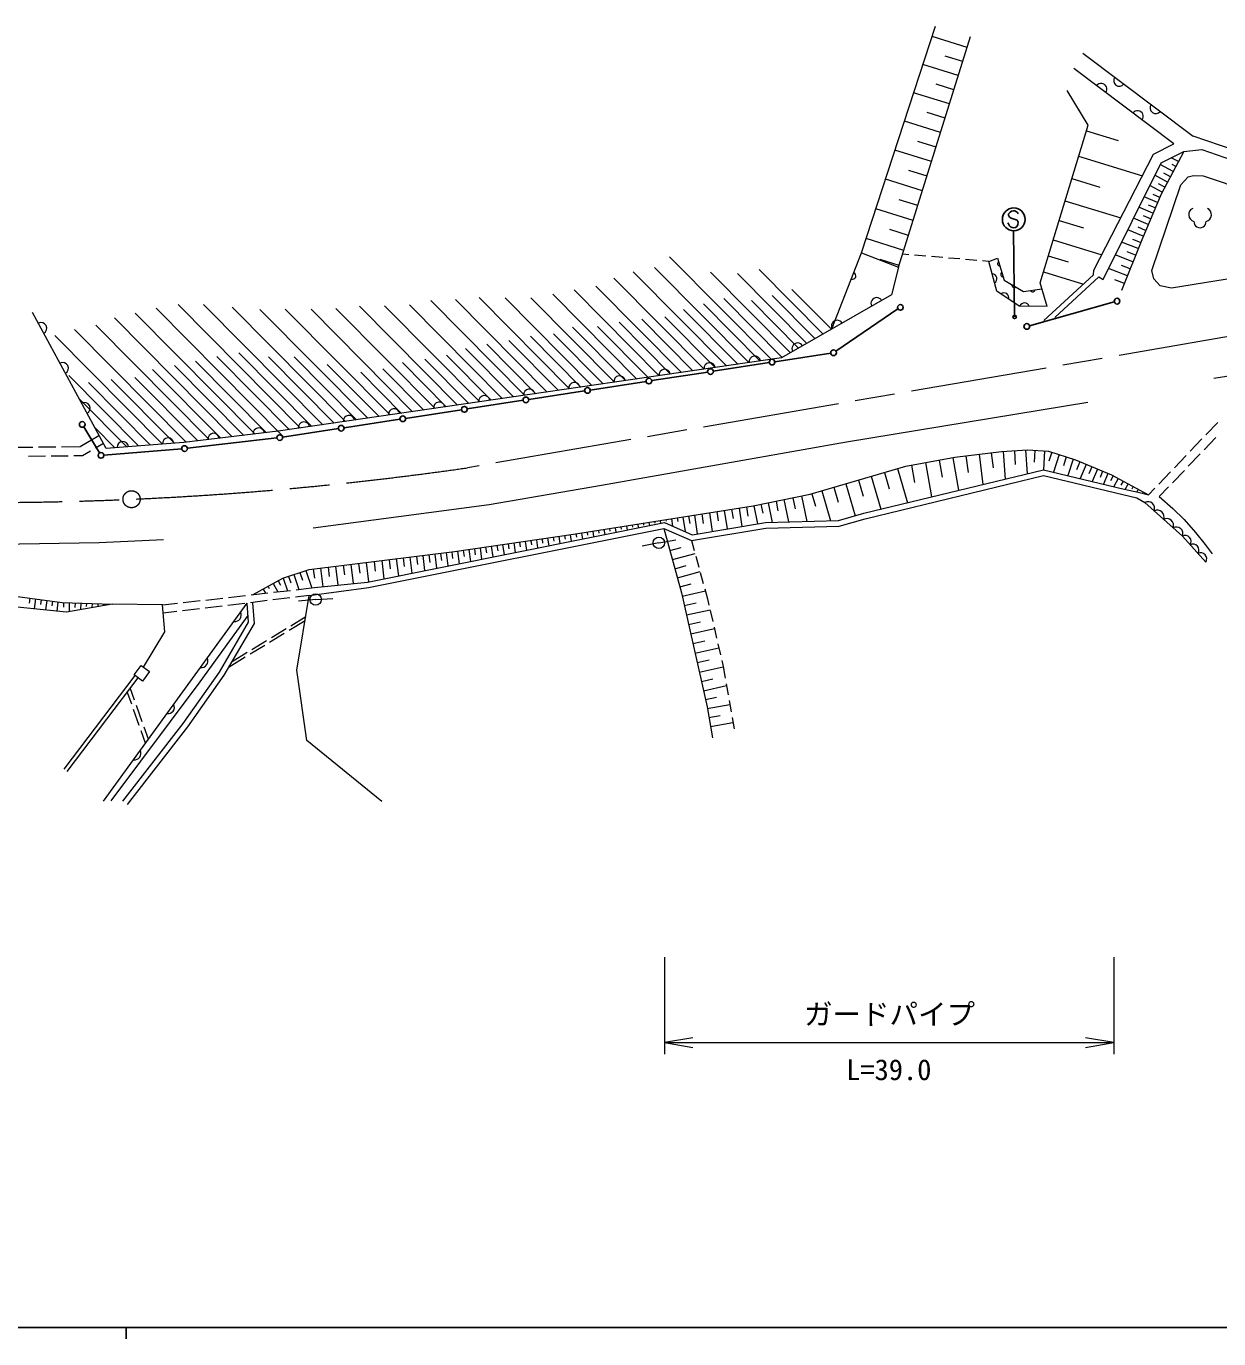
# Model space of a CAD drawing. Units: millimetres, scale not verified. Extents: x 40000 to 680000, y 20000 to 380000.
# Drawn here: x 259214 to 363900, y 204000 to 319250 of the extents above; entities that cross this region are included whole.
import ezdxf
from ezdxf.enums import TextEntityAlignment as Align

# ---------------------------------------------------------------- set-up
doc = ezdxf.new("R2010")
doc.units = ezdxf.units.MM
doc.header["$LTSCALE"] = 1000
doc.linetypes.add('CHAIN', pattern=[18.5, 12, -1.5, 3.5, -1.5])
for name, color, linetype, lineweight in [('M-BMK', 2, 'CHAIN', 13), ('M-STR-HTXT', 7, 'Continuous', 13), ('M-STR-STRC', 7, 'Continuous', 25), ('M-TTL-BAND', 7, 'Continuous', 25), ('M-WORK', 1, 'Continuous', 13)]:
    doc.layers.add(name, color=color, linetype=linetype, lineweight=lineweight)
doc.styles.add('ＭＳ ゴシック', font='')
doc.styles.get('ＭＳ ゴシック').set_extended_font_data('MS Gothic')

# ---------------------------------------------------------------- blocks, each defined once
blk = doc.blocks.new('open_arrow')
at = {"color": 0, "linetype": 'Continuous', "lineweight": -2}
blk.add_lwpolyline([(7.5, 1.25), (0, 0), (7.5, -1.25)], dxfattribs=at)

msp = doc.modelspace()

# ---------------------------------------------------------------- linework, layer by layer
at = {"layer": 'M-BMK'}
msp.add_line((366970, 292381), (297940, 280477), dxfattribs=at)
msp.add_circle((268458, 277717), 750, dxfattribs=at)
msp.add_arc((255274, 577427), 300000, 265.53145, 278.1764, dxfattribs=at)
at = {"layer": 'M-STR-HTXT'}
for p, q in [((315246, 237500), (315246, 229000)), ((354688, 237500), (354688, 229000)), ((315246, 230000), (354688, 230000))]:
    msp.add_line(p, q, dxfattribs=at)
at = {"layer": 'M-STR-STRC'}
for p, q in [((345434, 301890), (345395, 302000)), ((345448, 302779), (345432, 302665)), ((345432, 302665), (345518, 302483)), ((345576, 302918), (345448, 302779)), ((345518, 302483), (345669, 302410)), ((345708, 303010), (345576, 302918)), ((345669, 302410), (346201, 302221)), ((345874, 303044), (345708, 303010)), ((345989, 303028), (345874, 303044)), ((346134, 302955), (345989, 303028)), ((346244, 302881), (346134, 302955)), ((346201, 302221), (346281, 302049)), ((346278, 302769), (346244, 302881)), ((346281, 302049), (346251, 301821)), ((345518, 301713), (345434, 301890)), ((345622, 301639), (345518, 301713)), ((345768, 301564), (345622, 301639)), ((345888, 301547), (345768, 301564)), ((346056, 301576), (345888, 301547)), ((345982, 293727), (345893, 301293)), ((346180, 301672), (346056, 301576)), ((346251, 301821), (346180, 301672)), ((347285, 292956), (354731, 295042)), ((330293, 290724), (335743, 294424)), ((324931, 289793), (329840, 290545)), ((319529, 288964), (324437, 289717)), ((314127, 288135), (319035, 288888)), ((303322, 286478), (308230, 287231)), ((308724, 287306), (313633, 288059)), ((297920, 285649), (302828, 286402)), ((287115, 283992), (292023, 284744)), ((292517, 284820), (297426, 285573)), ((264262, 284076), (265646, 281783)), ((281713, 283163), (286621, 283916)), ((273364, 282192), (281217, 283096)), ((266024, 281589), (272867, 282143))]:
    msp.add_line(p, q, dxfattribs=at)
for centre, radius in [((345905, 302292), 1000), ((354972, 295109), 250), ((335950, 294565), 250), ((345982, 293727), 150), ((347044, 292889), 250), ((330087, 290583), 250), ((324684, 289755), 250), ((313880, 288097), 250), ((319282, 288926), 250), ((308477, 287269), 250), ((297673, 285611), 250), ((303075, 286440), 250), ((292270, 284782), 250), ((264133, 284290), 250), ((286868, 283954), 250), ((273116, 282163), 250), ((281466, 283125), 250), ((265775, 281569), 250)]:
    msp.add_circle(centre, radius, dxfattribs=at)
at = {"layer": 'M-TTL-BAND'}
for p, q in [((40000, 205000), (579000, 205000)), ((268000, 205000), (268000, 204000))]:
    msp.add_line(p, q, dxfattribs=at)
at = {"layer": 'M-WORK'}
for p, q in [((332534, 299368), (339023, 319250)), ((335797, 298081), (342103, 318343)), ((341806, 317388), (338728, 318346)), ((341039, 314925), (337927, 315894)), ((341423, 316157), (339884, 316636)), ((351980, 316885), (361656, 309604)), ((359966, 308922), (351182, 315548)), ((340652, 313681), (339096, 314165)), ((352428, 310572), (350599, 313621)), ((340265, 312436), (337118, 313415)), ((339873, 311177), (338300, 311667)), ((339481, 309919), (336300, 310909)), ((348215, 296724), (352428, 310572)), ((352277, 310076), (355080, 309223)), ((339085, 308646), (337495, 309141)), ((358168, 308015), (359966, 308922)), ((370527, 306573), (361656, 309604)), ((338689, 307374), (335473, 308375)), ((351595, 307834), (357200, 306129)), ((352941, 297830), (358168, 308015)), ((358837, 307263), (360839, 308253)), ((360839, 308253), (358848, 304515)), ((360839, 308253), (362428, 308431)), ((362428, 308431), (370209, 305726)), ((338289, 306087), (336681, 306588)), ((353750, 297019), (358837, 307263)), ((359899, 306488), (358755, 307097)), ((360369, 307371), (359736, 307708)), ((360134, 306929), (359817, 307098)), ((337889, 304801), (334637, 305813)), ((350999, 305875), (353447, 305130)), ((359411, 305573), (358294, 306168)), ((359173, 305126), (358614, 305424)), ((359655, 306031), (359083, 306335)), ((360576, 305325), (361217, 306013)), ((361217, 306013), (361696, 306159)), ((361696, 306159), (362541, 306120)), ((362541, 306120), (369014, 303946)), ((358848, 304515), (357136, 300504)), ((358528, 303766), (357351, 304269)), ((358935, 304679), (357843, 305261)), ((358027, 297804), (360576, 305325)), ((358724, 304226), (358155, 304469)), ((337079, 302200), (333792, 303223)), ((337484, 303500), (335858, 304006)), ((350403, 303917), (355300, 302427)), ((358126, 302824), (356894, 303350)), ((358327, 303295), (357738, 303547)), ((349882, 302205), (352021, 301554)), ((357705, 301839), (356417, 302389)), ((357916, 302332), (357300, 302594)), ((336670, 300885), (335026, 301396)), ((357265, 300808), (355918, 301384)), ((357485, 301324), (356841, 301599)), ((336261, 299570), (332937, 300604)), ((349362, 300494), (353640, 299192)), ((357136, 300504), (355377, 296048)), ((356827, 299721), (355377, 300294)), ((357042, 300267), (356360, 300536)), ((315697, 299005), (324624, 289999)), ((329946, 292668), (332534, 299368)), ((332534, 299368), (335797, 298081)), ((335847, 298241), (334185, 298758)), ((336694, 299184), (336154, 299229)), ((338189, 299060), (337192, 299143)), ((339683, 298937), (338687, 299019)), ((341178, 298813), (340182, 298895)), ((342673, 298689), (341677, 298771)), ((343711, 298603), (343172, 298648)), ((343711, 298603), (344486, 298889)), ((348934, 299088), (350692, 298553)), ((356369, 298561), (354820, 299173)), ((356598, 299141), (355873, 299428)), ((312489, 297696), (320687, 289425)), ((314374, 298067), (322655, 289712)), ((319290, 297653), (326302, 290578)), ((321658, 297537), (327739, 291402)), ((323551, 297900), (329175, 292226)), ((348506, 297681), (352022, 296611)), ((348534, 293416), (352920, 297434)), ((352920, 297434), (352941, 297830)), ((355880, 297322), (354225, 297975)), ((356124, 297942), (355350, 298248)), ((358199, 297069), (358027, 297804)), ((367143, 297444), (359763, 296240)), ((309230, 296439), (316751, 288850)), ((310796, 297131), (318719, 289137)), ((348850, 294645), (348215, 296724)), ((349497, 293688), (353375, 297238)), ((353375, 297238), (353750, 297019)), ((355618, 296661), (354791, 296987)), ((358746, 296459), (358199, 297069)), ((359763, 296240), (358746, 296459)), ((294726, 295162), (302975, 286839)), ((296896, 295245), (304943, 287126)), ((298965, 295430), (306911, 287414)), ((301253, 295395), (308879, 287701)), ((303506, 295395), (310847, 287988)), ((305442, 295714), (312815, 288275)), ((307310, 296103), (314783, 288563)), ((320457, 295339), (325584, 290167)), ((322876, 295171), (327020, 290990)), ((324692, 295612), (328457, 291814)), ((326425, 296137), (329893, 292637)), ((266231, 282184), (259761, 294120)), ((268786, 294059), (279310, 283441)), ((270605, 294496), (281743, 283259)), ((272542, 294815), (283295, 283966)), ((274783, 294826), (285263, 284254)), ((277292, 294569), (287231, 284541)), ((279730, 294382), (289199, 284828)), ((281958, 294406), (291167, 285115)), ((284222, 294395), (293135, 285403)), ((286394, 294477), (295103, 285690)), ((288459, 294666), (297071, 285977)), ((290664, 294714), (299039, 286264)), ((292846, 294786), (301007, 286552)), ((316910, 294372), (321671, 289568)), ((318654, 294885), (323639, 289855)), ((265332, 292998), (275277, 282964)), ((266953, 293635), (277293, 283203)), ((307170, 292835), (311831, 288132)), ((309371, 292887), (313799, 288419)), ((311257, 293257), (315767, 288706)), ((313244, 293525), (317735, 288994)), ((315285, 293739), (319703, 289281)), ((261724, 292092), (271173, 282559)), ((263453, 292621), (273260, 282726)), ((301593, 291643), (305927, 287270)), ((303469, 292023), (307895, 287557)), ((305513, 292233), (309863, 287845)), ((277872, 290574), (284279, 284110)), ((297767, 290957), (301991, 286695)), ((299635, 291346), (303959, 286983)), ((272225, 289453), (278302, 283322)), ((274079, 289855), (280318, 283560)), ((275946, 290244), (282311, 283823)), ((280474, 290221), (286247, 284397)), ((282726, 290222), (288215, 284684)), ((285642, 289553), (290183, 284972)), ((292237, 289718), (296087, 285834)), ((294195, 290015), (298055, 286121)), ((296110, 290356), (300023, 286408)), ((363461, 288351), (376189, 290383)), ((262964, 288569), (269078, 282400)), ((266681, 288227), (272221, 282638)), ((268759, 288404), (274268, 282845)), ((270299, 289123), (276285, 283084)), ((288572, 288870), (292151, 285259)), ((290532, 289165), (294119, 285546)), ((264680, 287974), (270126, 282479)), ((263896, 286491), (268030, 282320)), ((331231, 282744), (352410, 286227)), ((265256, 283983), (266983, 282241)), ((362771, 283380), (363807, 284464)), ((263935, 282351), (265584, 283320)), ((265289, 282219), (265989, 282630)), ((309700, 278944), (331231, 282744)), ((361390, 281934), (362426, 283018)), ((362614, 282055), (363653, 283138)), ((258301, 282285), (259801, 282303)), ((259403, 281498), (260903, 281516)), ((260301, 282309), (261801, 282326)), ((261402, 281522), (262902, 281539)), ((262301, 282332), (263935, 282351)), ((263402, 281545), (264157, 281554)), ((264157, 281554), (264857, 281965)), ((336436, 280631), (340745, 281397)), ((340558, 281364), (341067, 278501)), ((340745, 281397), (344843, 281914)), ((341711, 281519), (341893, 280076)), ((342865, 281664), (343199, 279017)), ((343923, 281798), (344090, 280474)), ((344843, 281914), (347103, 282067)), ((344983, 281923), (345148, 279490)), ((345956, 281989), (346039, 280773)), ((346929, 282055), (347072, 279956)), ((347103, 282067), (348941, 281952)), ((347769, 282025), (347704, 280975)), ((348609, 281973), (348505, 280303)), ((348941, 281952), (351316, 281167)), ((349261, 281846), (348998, 281052)), ((349896, 281636), (349386, 280094)), ((350513, 281432), (350258, 280661)), ((351129, 281229), (350655, 279793)), ((360008, 280488), (361044, 281572)), ((361229, 280612), (362268, 281695)), ((328019, 278151), (336436, 280631)), ((332734, 276481), (348506, 280304)), ((334550, 280075), (334976, 278632)), ((335705, 280415), (336589, 277416)), ((336917, 280716), (337191, 279177)), ((338149, 280935), (338684, 277923)), ((339354, 281149), (339621, 279644)), ((348506, 280304), (355589, 278611)), ((351316, 281167), (354476, 279846)), ((351693, 281009), (351401, 280312)), ((352251, 280776), (351733, 279536)), ((352747, 280568), (352488, 279948)), ((353243, 280361), (352792, 279284)), ((353704, 280168), (353479, 279629)), ((358627, 279041), (359663, 280126)), ((359844, 279170), (360883, 280252)), ((299849, 277255), (309700, 278944)), ((331149, 279073), (331977, 276265)), ((332272, 279404), (332686, 278000)), ((332861, 275998), (348507, 279790)), ((333396, 279735), (334246, 276848)), ((348507, 279790), (355478, 278123)), ((354165, 279975), (353778, 279049)), ((354620, 279768), (354384, 279326)), ((354476, 279846), (357734, 278107)), ((355061, 279533), (354688, 278833)), ((355503, 279298), (355316, 278948)), ((355944, 279063), (355693, 278593)), ((323021, 277136), (328019, 278151)), ((326502, 277843), (326701, 276864)), ((327285, 278002), (327738, 275771)), ((328174, 278196), (328496, 277104)), ((329047, 278454), (329822, 275826)), ((330098, 278763), (330485, 277450)), ((355478, 278123), (356723, 277855)), ((355589, 278611), (356828, 278344)), ((356385, 278827), (356260, 278593)), ((356826, 278592), (356699, 278354)), ((356723, 277855), (357402, 277418)), ((356828, 278344), (357734, 278107)), ((357267, 278357), (357204, 278238)), ((357734, 278107), (358281, 278680)), ((358667, 277943), (359498, 278809)), ((358667, 277943), (359867, 276909)), ((284410, 275212), (299849, 277255)), ((307251, 274637), (323021, 277136)), ((319834, 276631), (319964, 275814)), ((320488, 276734), (320745, 275112)), ((321137, 276837), (321265, 276026)), ((321786, 276940), (322041, 275329)), ((322430, 277042), (322558, 276236)), ((323074, 277147), (323397, 275556)), ((323711, 277276), (323872, 276480)), ((324347, 277405), (324695, 275689)), ((325033, 277544), (325208, 276686)), ((325720, 277684), (326117, 275727)), ((359867, 276909), (360862, 275926)), ((289170, 270444), (315246, 275668)), ((312400, 275453), (312428, 275270)), ((312893, 275531), (312945, 275207)), ((313387, 275609), (313413, 275447)), ((313881, 275687), (313926, 275403)), ((314375, 275766), (314397, 275624)), ((314869, 275844), (314907, 275600)), ((315246, 275668), (317688, 274600)), ((315363, 275922), (315382, 275800)), ((315856, 276000), (315958, 275356)), ((316350, 276079), (316401, 275757)), ((316844, 276157), (317046, 274881)), ((317354, 276238), (317456, 275600)), ((317688, 274600), (324100, 275673)), ((317865, 276319), (318126, 274674)), ((318523, 276423), (318653, 275600)), ((319181, 276527), (319440, 274893)), ((324100, 275673), (330506, 275845)), ((330506, 275845), (332734, 276481)), ((330582, 275347), (332861, 275998)), ((360862, 275926), (361858, 274789)), ((289269, 269954), (315190, 275147)), ((296795, 273114), (307251, 274637)), ((304988, 274307), (305086, 273632)), ((305482, 274379), (305532, 274042)), ((305977, 274451), (306068, 273829)), ((306472, 274523), (306517, 274212)), ((306967, 274595), (307050, 274026)), ((307461, 274670), (307506, 274386)), ((307955, 274748), (308038, 274224)), ((308449, 274826), (308490, 274564)), ((308943, 274905), (309019, 274420)), ((309436, 274983), (309475, 274741)), ((309930, 275061), (310001, 274617)), ((310424, 275139), (310459, 274917)), ((310918, 275218), (310982, 274814)), ((311412, 275296), (311444, 275094)), ((311906, 275374), (311963, 275010)), ((315190, 275147), (317624, 274083)), ((315190, 275147), (316737, 269485)), ((317624, 274083), (324148, 275174)), ((324148, 275174), (330582, 275347)), ((361858, 274789), (362714, 273755)), ((256845, 273780), (265617, 273920)), ((265617, 273920), (271270, 274178)), ((297071, 273154), (297231, 272059)), ((297566, 273226), (297646, 272679)), ((298061, 273298), (298213, 272255)), ((298555, 273371), (298631, 272849)), ((299050, 273443), (299194, 272452)), ((299545, 273515), (299617, 273019)), ((300040, 273587), (300176, 272649)), ((300535, 273659), (300603, 273190)), ((301029, 273731), (301158, 272846)), ((301524, 273803), (301589, 273360)), ((302019, 273875), (302140, 273042)), ((302514, 273947), (302574, 273531)), ((303009, 274019), (303122, 273239)), ((303503, 274091), (303560, 273701)), ((303998, 274163), (304104, 273436)), ((304493, 274235), (304546, 273871)), ((314753, 273891), (313280, 273604)), ((314753, 273891), (316229, 274154)), ((315718, 273212), (316716, 273485)), ((317624, 274083), (317861, 273213)), ((362714, 273755), (363326, 272913)), ((284040, 271544), (296795, 273114)), ((287712, 271996), (287920, 270307)), ((288388, 272079), (288492, 271235)), ((289064, 272162), (289273, 270464)), ((289743, 272246), (289847, 271397)), ((290422, 272330), (290618, 270734)), ((291060, 272408), (291158, 271610)), ((291698, 272487), (291883, 270987)), ((292298, 272561), (292390, 271811)), ((292898, 272634), (293071, 271225)), ((293461, 272704), (293548, 271999)), ((294025, 272773), (294188, 271449)), ((294554, 272838), (294636, 272176)), ((295084, 272904), (295237, 271659)), ((295582, 272965), (295658, 272343)), ((296079, 273026), (296223, 271857)), ((296576, 273087), (296648, 272503)), ((315937, 272415), (317931, 272960)), ((317993, 272731), (318257, 271766)), ((240768, 271531), (262357, 268646)), ((281742, 270778), (284040, 271544)), ((282242, 270944), (282427, 270387)), ((282716, 271102), (283156, 269784)), ((283243, 271278), (283463, 270619)), ((283771, 271454), (284286, 269908)), ((284405, 271589), (284505, 270780)), ((285052, 271668), (285256, 270015)), ((285714, 271750), (285815, 270923)), ((286375, 271831), (286581, 270160)), ((287044, 271914), (287147, 271078)), ((316155, 271617), (317151, 271890)), ((316373, 270819), (318366, 271365)), ((318388, 271284), (318652, 270320)), ((262740, 267803), (237854, 270376)), ((279138, 269343), (281742, 270778)), ((280014, 269826), (280214, 269461)), ((280452, 270067), (280552, 269885)), ((280890, 270308), (281291, 269580)), ((280932, 269548), (282422, 269718)), ((281328, 270549), (281528, 270185)), ((281768, 270786), (282139, 269673)), ((282919, 269774), (284224, 269923)), ((284052, 269253), (289269, 269954)), ((284224, 269923), (289170, 270444)), ((316592, 270016), (317596, 270291)), ((318784, 269837), (319021, 268968)), ((259522, 269025), (259462, 268579)), ((260017, 268958), (259902, 268096)), ((260513, 268892), (260455, 268461)), ((261008, 268826), (260897, 267994)), ((261504, 268760), (261448, 268343)), ((262000, 268693), (261892, 267891)), ((262357, 268646), (266762, 268512)), ((262496, 268641), (262484, 268237)), ((262996, 268626), (262972, 267844)), ((263496, 268611), (263484, 268220)), ((263996, 268596), (263978, 268021)), ((264495, 268581), (264487, 268293)), ((264995, 268565), (264984, 268198)), ((265495, 268550), (265489, 268367)), ((265995, 268535), (265990, 268376)), ((265997, 251205), (278608, 268584)), ((271182, 268437), (272487, 268585)), ((272984, 268642), (274474, 268812)), ((274971, 268868), (276461, 269038)), ((278391, 268573), (276902, 268394)), ((276958, 269095), (278448, 269265)), ((278737, 266936), (278608, 268584)), ((280377, 268812), (278887, 268633)), ((278945, 269321), (280435, 269491)), ((279248, 266819), (279106, 268623)), ((282362, 269050), (280873, 268871)), ((284052, 269253), (282859, 269110)), ((282972, 262697), (284052, 269253)), ((284622, 268909), (283128, 268769)), ((284622, 268909), (286119, 269005)), ((316737, 269485), (318978, 259488)), ((316799, 269210), (318831, 269665)), ((316985, 268381), (318020, 268613)), ((319021, 268968), (319146, 268430)), ((266762, 268512), (262740, 267803)), ((266494, 268520), (266492, 268440)), ((271182, 268437), (266762, 268512)), ((271374, 266087), (271182, 268437)), ((272434, 267858), (271241, 267715)), ((274419, 268096), (272930, 267917)), ((274476, 261688), (278691, 267519)), ((276405, 268335), (274916, 268156)), ((282448, 266614), (283747, 267406)), ((317170, 267553), (319242, 268017)), ((319259, 267943), (319485, 266969)), ((276171, 262531), (278737, 266936)), ((276592, 262260), (279248, 266819)), ((280740, 265574), (282021, 266354)), ((282284, 266213), (283692, 267070)), ((317357, 266719), (318399, 266953)), ((317544, 265886), (319627, 266353)), ((319598, 266482), (319823, 265508)), ((269504, 262978), (271374, 266087)), ((279031, 264534), (280313, 265314)), ((280576, 265173), (281857, 265953)), ((317732, 265048), (318780, 265283)), ((277305, 263483), (278604, 264274)), ((278867, 264133), (280149, 264913)), ((317920, 264210), (320016, 264679)), ((319936, 265021), (320162, 264047)), ((268677, 262298), (269298, 263132)), ((269298, 263132), (270027, 262589)), ((277032, 263015), (278440, 263873)), ((318109, 263367), (319162, 263603)), ((318298, 262524), (320404, 262996)), ((320275, 263559), (320400, 263022)), ((320400, 263022), (320575, 262010)), ((268738, 262252), (262504, 254012)), ((269017, 262041), (262783, 253801)), ((266663, 251232), (274476, 261688)), ((269406, 261755), (268677, 262298)), ((270027, 262589), (269406, 261755)), ((272992, 258031), (276171, 262531)), ((273394, 257733), (276592, 262260)), ((283858, 256531), (282972, 262697)), ((318479, 261713), (319493, 261940)), ((268470, 259731), (268086, 260810)), ((268721, 260069), (268339, 261144)), ((318661, 260902), (320688, 261357)), ((320661, 261517), (320831, 260532)), ((269391, 258185), (268888, 259598)), ((318836, 260120), (319814, 260339)), ((318978, 259488), (319452, 256774)), ((319004, 259337), (320979, 259681)), ((320917, 260039), (321087, 259054)), ((269140, 257846), (268637, 259259)), ((319142, 258548), (320128, 258720)), ((321173, 258561), (321348, 257550)), ((267707, 251213), (272992, 258031)), ((268102, 250907), (273394, 257733)), ((269691, 256296), (269308, 257375)), ((269941, 256639), (269559, 257714)), ((319280, 257759), (321252, 258103)), ((290426, 251188), (283858, 256531))]:
    msp.add_line(p, q, dxfattribs=at)
for points in [[(348850, 294645), (346380, 294660), (344425, 295989), (343711, 298603)], [(344486, 298889), (345065, 296950), (346769, 295965), (348380, 296183)], [(335797, 298081), (335187, 295673), (325520, 290130), (281334, 283680), (273046, 282701), (266231, 282184)], [(362758, 272204), (360709, 274464), (357402, 277418)]]:
    msp.add_lwpolyline(points, dxfattribs=at)
for centre in [(314753, 273891), (284622, 268909)]:
    msp.add_circle(centre, 500, dxfattribs=at)
for centre, radius, start, end in [((355176, 314480), 500, 143.04318, 323.04318), ((353579, 313740), 500, 322.97132, 142.97132), ((358372, 312075), 500, 143.04318, 323.04318), ((356772, 311331), 500, 322.97132, 142.97132), ((361857, 302704), 599, 113.44836, 257.2818), ((362661, 302704), 599, 282.7182, 66.55164), ((362259, 302087), 534, 176.52859, 3.47141), ((344689, 298415), 208, 122.87463, 270.35422), ((331747, 297332), 300, 248.88348, 68.88348), ((344005, 297083), 417, 301.54351, 89.0231), ((344975, 297457), 208, 122.87463, 270.35422), ((345946, 296508), 208, 166.23308, 313.71267), ((333872, 294919), 500, 29.82964, 209.82964), ((345049, 295424), 417, 342.0445, 129.52409), ((347567, 296132), 208, 204.00055, 351.48014), ((346849, 294541), 417, 15.89758, 163.37717), ((260513, 292734), 500, 298.45927, 118.45927), ((330402, 292929), 500, 29.82964, 209.82964), ((326932, 290940), 500, 29.82964, 209.82964), ((262419, 289217), 500, 298.45927, 118.45927), ((319215, 289210), 500, 8.30495, 188.30495), ((323173, 289787), 500, 8.30495, 188.30495), ((311299, 288054), 500, 8.30495, 188.30495), ((315257, 288632), 500, 8.30495, 188.30495), ((303382, 286899), 500, 8.30495, 188.30495), ((307340, 287476), 500, 8.30495, 188.30495), ((264325, 285700), 500, 298.45927, 118.45927), ((295466, 285743), 500, 8.30495, 188.30495), ((299424, 286321), 500, 8.30495, 188.30495), ((287550, 284587), 500, 8.30495, 188.30495), ((291508, 285165), 500, 8.30495, 188.30495), ((279628, 283478), 500, 6.73806, 186.73806), ((283592, 284010), 500, 8.30495, 188.30495), ((267689, 282294), 500, 4.33827, 184.33827), ((271678, 282597), 500, 4.33827, 184.33827), ((275656, 283009), 500, 6.73806, 186.73806), ((357693, 276912), 584, 336.58771, 119.86092), ((358520, 276173), 584, 336.58771, 119.86092), ((359347, 275435), 584, 336.58771, 119.86092), ((360173, 274696), 584, 336.58771, 119.86092), ((360959, 274005), 523, 325.81195, 118.59025), ((361642, 273252), 523, 325.81195, 118.59025), ((362325, 272498), 523, 325.81195, 118.59025), ((277527, 267549), 567, 262.1071, 25.96213), ((274591, 263502), 567, 262.1071, 25.96213), ((271654, 259455), 567, 262.1071, 25.96213), ((268718, 255408), 567, 262.1071, 25.96213)]:
    msp.add_arc(centre, radius, start, end, dxfattribs=at)

# ---------------------------------------------------------------- block references
at = {"layer": 'M-STR-HTXT', "xscale": 333, "yscale": 333}
msp.add_blockref('open_arrow', (315246, 230000), dxfattribs=at)
at = {"layer": 'M-STR-HTXT', "xscale": 333, "yscale": 333, "rotation": 180}
msp.add_blockref('open_arrow', (354688, 230000), dxfattribs=at)

# ---------------------------------------------------------------- texts
at = {"layer": 'M-STR-HTXT', "style": 'ＭＳ ゴシック'}
msp.add_text('ガードパイプ', height=1833, dxfattribs=at).set_placement((335000, 232500), align=Align.MIDDLE_CENTER)
msp.add_text('L=39.0', height=1833, dxfattribs=at).set_placement((334936, 226161), align=Align.BOTTOM_CENTER)

doc.saveas('drawing.dxf')
